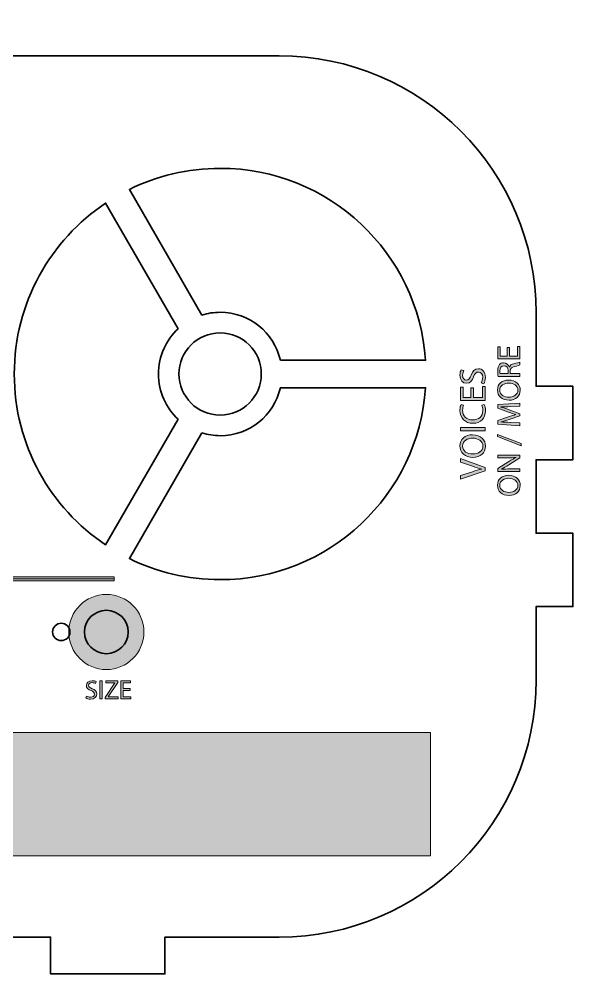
# Model space of a CAD drawing. Header units: inches. Extents: x 182 to 602, y -393 to -9.
# Drawn here: x 365.5 to 461.2, y -175 to -9.9 of the extents above; entities that cross this region are included whole.
import ezdxf

# ---------------------------------------------------------------- set-up
doc = ezdxf.new("R2010")
doc.units = ezdxf.units.IN
doc.header["$MEASUREMENT"] = 0
doc.layers.add('TOP', color=7, linetype='Continuous')

# ---------------------------------------------------------------- blocks, each defined once
blk = doc.blocks.new('block 4')
at = {"layer": 'TOP', "color": 1, "lineweight": 35, "true_color": 0xff0000}
for points in [[(282.74, -115.87), (282.74, -117.94), (281.05, -119.62), (278.95, -119.62), (276.86, -119.62), (275.16, -117.94), (275.16, -115.87), (275.16, -113.8), (276.86, -112.12), (278.95, -112.12), (281.05, -112.12), (282.74, -113.8), (282.74, -115.87)], [(308.14, -115.87), (308.14, -117.94), (306.45, -119.62), (304.35, -119.62), (302.26, -119.62), (300.56, -117.94), (300.56, -115.87), (300.56, -113.8), (302.26, -112.12), (304.35, -112.12), (306.45, -112.12), (308.14, -113.8), (308.14, -115.87)], [(333.54, -115.87), (333.54, -117.94), (331.85, -119.62), (329.75, -119.62), (327.66, -119.62), (325.96, -117.94), (325.96, -115.87), (325.96, -113.8), (327.66, -112.12), (329.75, -112.12), (331.85, -112.12), (333.54, -113.8), (333.54, -115.87)], [(358.94, -115.87), (358.94, -117.94), (357.25, -119.62), (355.15, -119.62), (353.06, -119.62), (351.36, -117.94), (351.36, -115.87), (351.36, -113.8), (353.06, -112.12), (355.15, -112.12), (357.25, -112.12), (358.94, -113.8), (358.94, -115.87)], [(384.34, -115.87), (384.34, -117.94), (382.65, -119.62), (380.55, -119.62), (378.46, -119.62), (376.76, -117.94), (376.76, -115.87), (376.76, -113.8), (378.46, -112.12), (380.55, -112.12), (382.65, -112.12), (384.34, -113.8), (384.34, -115.87)]]:
    blk.add_open_spline(points, degree=3, knots=[0, 0, 0, 0, 1, 1, 1, 2, 2, 2, 3, 3, 3, 4, 4, 4, 4], dxfattribs=at)
blk = doc.blocks.new('block 7')
at = {"layer": 'TOP', "color": 1, "lineweight": 35, "true_color": 0xff0000}
for points, knots in [([(232.83, -68.88), (233.91, -64.13), (238.16, -60.59), (243.23, -60.59), (244.33, -60.59), (245.38, -60.76), (246.38, -61.06), (246.38, -61.06), (258.93, -39.34), (258.93, -39.34), (254.2, -37.01), (248.87, -35.7), (243.23, -35.7), (224.37, -35.7), (208.94, -50.35), (207.72, -68.88), (207.72, -68.88), (232.83, -68.88), (232.83, -68.88)], [0, 0, 0, 0, 1, 1, 1, 2, 2, 2, 3, 3, 3, 4, 4, 4, 5, 5, 5, 6, 6, 6, 6]), ([(250.5, -79.07), (250.5, -79.07), (263.06, -100.8), (263.06, -100.8), (272.57, -94.42), (278.84, -83.57), (278.84, -71.26), (278.84, -58.95), (272.57, -48.11), (263.06, -41.72), (263.06, -41.72), (250.5, -63.45), (250.5, -63.45), (252.6, -65.4), (253.92, -68.17), (253.92, -71.26), (253.92, -74.35), (252.6, -77.13), (250.5, -79.07)], [0, 0, 0, 0, 1, 1, 1, 2, 2, 2, 3, 3, 3, 4, 4, 4, 5, 5, 5, 6, 6, 6, 6]), ([(250.36, -71.26), (250.36, -67.33), (247.17, -64.15), (243.23, -64.15), (239.3, -64.15), (236.11, -67.33), (236.11, -71.26), (236.11, -75.19), (239.3, -78.37), (243.23, -78.37), (247.17, -78.37), (250.36, -75.19), (250.36, -71.26)], [0, 0, 0, 0, 1, 1, 1, 2, 2, 2, 3, 3, 3, 4, 4, 4, 4]), ([(246.38, -81.46), (245.38, -81.76), (244.33, -81.93), (243.23, -81.93), (238.16, -81.93), (233.91, -78.39), (232.83, -73.64), (232.83, -73.64), (207.72, -73.64), (207.72, -73.64), (208.94, -92.17), (224.37, -106.82), (243.23, -106.82), (248.87, -106.82), (254.2, -105.51), (258.93, -103.18), (258.93, -103.18), (246.38, -81.46), (246.38, -81.46)], [0, 0, 0, 0, 1, 1, 1, 2, 2, 2, 3, 3, 3, 4, 4, 4, 5, 5, 5, 6, 6, 6, 6])]:
    blk.add_open_spline(points, degree=3, knots=knots, dxfattribs=at)
blk = doc.blocks.new('block 8')
at = {"layer": 'TOP', "color": 1, "lineweight": 35, "true_color": 0xff0000}
for points, knots in [([(410.64, -68.88), (409.56, -64.13), (405.31, -60.59), (400.23, -60.59), (399.14, -60.59), (398.08, -60.76), (397.09, -61.06), (397.09, -61.06), (384.53, -39.34), (384.53, -39.34), (389.27, -37.01), (394.6, -35.7), (400.23, -35.7), (419.09, -35.7), (434.52, -50.35), (435.75, -68.88), (435.75, -68.88), (410.64, -68.88), (410.64, -68.88)], [0, 0, 0, 0, 1, 1, 1, 2, 2, 2, 3, 3, 3, 4, 4, 4, 5, 5, 5, 6, 6, 6, 6]), ([(392.96, -79.07), (392.96, -79.07), (380.41, -100.8), (380.41, -100.8), (370.89, -94.42), (364.63, -83.57), (364.63, -71.26), (364.63, -58.95), (370.89, -48.11), (380.41, -41.72), (380.41, -41.72), (392.96, -63.45), (392.96, -63.45), (390.87, -65.4), (389.55, -68.17), (389.55, -71.26), (389.55, -74.35), (390.87, -77.13), (392.96, -79.07)], [0, 0, 0, 0, 1, 1, 1, 2, 2, 2, 3, 3, 3, 4, 4, 4, 5, 5, 5, 6, 6, 6, 6]), ([(393.11, -71.26), (393.11, -67.33), (396.3, -64.15), (400.23, -64.15), (404.16, -64.15), (407.35, -67.33), (407.35, -71.26), (407.35, -75.19), (404.16, -78.37), (400.23, -78.37), (396.3, -78.37), (393.11, -75.19), (393.11, -71.26)], [0, 0, 0, 0, 1, 1, 1, 2, 2, 2, 3, 3, 3, 4, 4, 4, 4]), ([(397.09, -81.46), (398.08, -81.76), (399.14, -81.93), (400.23, -81.93), (405.31, -81.93), (409.56, -78.39), (410.64, -73.64), (410.64, -73.64), (435.75, -73.64), (435.75, -73.64), (434.52, -92.17), (419.09, -106.82), (400.23, -106.82), (394.6, -106.82), (389.27, -105.51), (384.53, -103.18), (384.53, -103.18), (397.09, -81.46), (397.09, -81.46)], [0, 0, 0, 0, 1, 1, 1, 2, 2, 2, 3, 3, 3, 4, 4, 4, 5, 5, 5, 6, 6, 6, 6])]:
    blk.add_open_spline(points, degree=3, knots=knots, dxfattribs=at)
blk = doc.blocks.new('block 6')
at = {"layer": 'TOP'}
for name in ['block 7', 'block 8']:
    blk.add_blockref(name, (0, 0), dxfattribs=at)
blk = doc.blocks.new('block 10')
at = {"layer": 'TOP', "color": 1, "lineweight": 35, "true_color": 0xff0000}
for points in [[(353.26, -52.71), (353.26, -53.53), (353.93, -54.21), (354.76, -54.21), (355.59, -54.21), (356.26, -53.53), (356.26, -52.71), (356.26, -51.88), (355.59, -51.21), (354.76, -51.21), (353.93, -51.21), (353.26, -51.88), (353.26, -52.71)], [(328.57, -81.84), (328.57, -82.67), (329.24, -83.34), (330.07, -83.34), (330.9, -83.34), (331.57, -82.67), (331.57, -81.84), (331.57, -81.02), (330.9, -80.34), (330.07, -80.34), (329.24, -80.34), (328.57, -81.02), (328.57, -81.84)], [(269.65, -115.87), (269.65, -116.7), (270.33, -117.37), (271.15, -117.37), (271.98, -117.37), (272.65, -116.7), (272.65, -115.87), (272.65, -115.04), (271.98, -114.37), (271.15, -114.37), (270.33, -114.37), (269.65, -115.04), (269.65, -115.87)], [(295.05, -115.87), (295.05, -116.7), (295.73, -117.37), (296.55, -117.37), (297.38, -117.37), (298.05, -116.7), (298.05, -115.87), (298.05, -115.04), (297.38, -114.37), (296.55, -114.37), (295.73, -114.37), (295.05, -115.04), (295.05, -115.87)], [(320.45, -115.87), (320.45, -116.7), (321.13, -117.37), (321.95, -117.37), (322.78, -117.37), (323.45, -116.7), (323.45, -115.87), (323.45, -115.04), (322.78, -114.37), (321.95, -114.37), (321.13, -114.37), (320.45, -115.04), (320.45, -115.87)], [(345.85, -115.87), (345.85, -116.7), (346.53, -117.37), (347.35, -117.37), (348.18, -117.37), (348.85, -116.7), (348.85, -115.87), (348.85, -115.04), (348.18, -114.37), (347.35, -114.37), (346.53, -114.37), (345.85, -115.04), (345.85, -115.87)], [(371.25, -115.87), (371.25, -116.7), (371.93, -117.37), (372.75, -117.37), (373.58, -117.37), (374.25, -116.7), (374.25, -115.87), (374.25, -115.04), (373.58, -114.37), (372.75, -114.37), (371.93, -114.37), (371.25, -115.04), (371.25, -115.87)]]:
    blk.add_open_spline(points, degree=3, knots=[0, 0, 0, 0, 1, 1, 1, 2, 2, 2, 3, 3, 3, 4, 4, 4, 4], dxfattribs=at)
blk = doc.blocks.new('block 12')
at = {"layer": 'TOP', "true_color": 0xffffff}
h = blk.add_hatch(color=7, dxfattribs=at)
h.dxf.hatch_style = 2
h.paths.add_polyline_path([(219.31, -133.27), (219.31, -138.6), (209.79, -138.6), (209.79, -149.26), (219.31, -149.26), (219.31, -154.59), (436.61, -154.59), (436.61, -133.27)])
at = {"layer": 'TOP', "lineweight": 0}
blk.add_lwpolyline([(219.31, -133.27), (219.31, -138.6), (209.79, -138.6), (209.79, -149.26), (219.31, -149.26), (219.31, -154.59), (436.61, -154.59), (436.61, -133.27), (219.31, -133.27)], dxfattribs=at)
blk = doc.blocks.new('block 14')
at = {"layer": 'TOP', "true_color": 0xffffff}
h = blk.add_hatch(color=7, dxfattribs=at)
h.dxf.hatch_style = 2
h.paths.add_polyline_path([(381.91, -107.03), (320.5, -107.03), (320.5, -106.33), (381.91, -106.33)])
at = {"layer": 'TOP', "lineweight": 0}
for points in [[(381.91, -107.03), (320.5, -107.03), (320.5, -106.33), (381.91, -106.33), (381.91, -107.03)], [(320.5, -106.68), (381.91, -106.68)]]:
    blk.add_lwpolyline(points, dxfattribs=at)
blk = doc.blocks.new('block 20')
at = {"layer": 'TOP', "true_color": 0xffffff}
h = blk.add_hatch(color=7, dxfattribs=at)
h.dxf.hatch_style = 2
h.paths.add_polyline_path([(450.28, -66.67), (450.28, -68.15), (451.65, -68.15), (451.65, -66.5), (452.06, -66.5), (452.06, -68.64), (448.26, -68.64), (448.26, -66.58), (448.67, -66.58), (448.67, -68.15), (449.87, -68.15), (449.87, -66.67)])
h = blk.add_hatch(color=7, dxfattribs=at)
h.dxf.hatch_style = 2
edge = h.paths.add_edge_path()
edge.add_spline(control_points=[(448.31, -71.67), (448.26, -71.42), (448.23, -71.07), (448.23, -70.73), (448.23, -70.21), (448.32, -69.87), (448.54, -69.63), (448.71, -69.44), (448.97, -69.33), (449.26, -69.33), (449.76, -69.33), (450.1, -69.65), (450.23, -70.05), (450.23, -70.05), (450.25, -70.05), (450.25, -70.05), (450.35, -69.75), (450.62, -69.58), (451.02, -69.49), (451.55, -69.36), (451.92, -69.27), (452.06, -69.19), (452.06, -69.19), (452.06, -69.7), (452.06, -69.7), (451.95, -69.76), (451.63, -69.85), (451.15, -69.96), (450.63, -70.07), (450.43, -70.27), (450.41, -70.72), (450.41, -70.72), (450.41, -71.18), (450.41, -71.18), (450.41, -71.18), (452.06, -71.18), (452.06, -71.18), (452.06, -71.18), (452.06, -71.67), (452.06, -71.67), (452.06, -71.67), (448.31, -71.67), (448.31, -71.67)], knot_values=[0, 0, 0, 0, 1, 1, 1, 2, 2, 2, 3, 3, 3, 4, 4, 4, 5, 5, 5, 6, 6, 6, 7, 7, 7, 8, 8, 8, 9, 9, 9, 10, 10, 10, 11, 11, 11, 12, 12, 12, 13, 13, 13, 14, 14, 14, 14], degree=3, periodic=1)
edge = h.paths.add_edge_path()
edge.add_spline(control_points=[(450.04, -71.18), (450.04, -71.18), (450.04, -70.68), (450.04, -70.68), (450.04, -70.15), (449.75, -69.82), (449.32, -69.82), (448.83, -69.82), (448.61, -70.18), (448.61, -70.7), (448.61, -70.93), (448.63, -71.1), (448.65, -71.18), (448.65, -71.18), (450.04, -71.18), (450.04, -71.18)], knot_values=[0, 0, 0, 0, 1, 1, 1, 2, 2, 2, 3, 3, 3, 4, 4, 4, 5, 5, 5, 5], degree=3, periodic=1)
h = blk.add_hatch(color=7, dxfattribs=at)
h.dxf.hatch_style = 2
edge = h.paths.add_edge_path()
edge.add_spline(control_points=[(450.12, -72.31), (451.43, -72.31), (452.12, -73.11), (452.12, -74.08), (452.12, -75.08), (451.34, -75.79), (450.19, -75.79), (448.98, -75.79), (448.19, -75.04), (448.19, -74.02), (448.19, -72.98), (448.99, -72.31), (450.12, -72.31)], knot_values=[0, 0, 0, 0, 1, 1, 1, 2, 2, 2, 3, 3, 3, 4, 4, 4, 4], degree=3, periodic=1)
edge = h.paths.add_edge_path()
edge.add_spline(control_points=[(450.18, -75.26), (450.99, -75.26), (451.72, -74.82), (451.72, -74.05), (451.72, -73.27), (451.01, -72.83), (450.14, -72.83), (449.39, -72.83), (448.59, -73.22), (448.59, -74.04), (448.59, -74.86), (449.35, -75.26), (450.18, -75.26)], knot_values=[0, 0, 0, 0, 1, 1, 1, 2, 2, 2, 3, 3, 3, 4, 4, 4, 4], degree=3, periodic=1)
h = blk.add_hatch(color=7, dxfattribs=at)
h.dxf.hatch_style = 2
edge = h.paths.add_edge_path()
edge.add_spline(control_points=[(450.39, -76.89), (449.86, -76.92), (449.22, -76.96), (448.75, -76.95), (448.75, -76.95), (448.75, -76.97), (448.75, -76.97), (449.19, -77.1), (449.67, -77.25), (450.19, -77.45), (450.19, -77.45), (452.04, -78.12), (452.04, -78.12), (452.04, -78.12), (452.04, -78.49), (452.04, -78.49), (452.04, -78.49), (450.23, -79.11), (450.23, -79.11), (449.69, -79.29), (449.2, -79.44), (448.75, -79.55), (448.75, -79.55), (448.75, -79.56), (448.75, -79.56), (449.22, -79.57), (449.86, -79.6), (450.43, -79.63), (450.43, -79.63), (452.06, -79.73), (452.06, -79.73), (452.06, -79.73), (452.06, -80.2), (452.06, -80.2), (452.06, -80.2), (448.26, -79.94), (448.26, -79.94), (448.26, -79.94), (448.26, -79.31), (448.26, -79.31), (448.26, -79.31), (450.1, -78.66), (450.1, -78.66), (450.57, -78.5), (450.98, -78.37), (451.38, -78.28), (451.38, -78.28), (451.38, -78.26), (451.38, -78.26), (450.99, -78.16), (450.58, -78.03), (450.1, -77.86), (450.1, -77.86), (448.26, -77.18), (448.26, -77.18), (448.26, -77.18), (448.26, -76.55), (448.26, -76.55), (448.26, -76.55), (452.06, -76.32), (452.06, -76.32), (452.06, -76.32), (452.06, -76.8), (452.06, -76.8), (452.06, -76.8), (450.39, -76.89), (450.39, -76.89)], knot_values=[0, 0, 0, 0, 1, 1, 1, 2, 2, 2, 3, 3, 3, 4, 4, 4, 5, 5, 5, 6, 6, 6, 7, 7, 7, 8, 8, 8, 9, 9, 9, 10, 10, 10, 11, 11, 11, 12, 12, 12, 13, 13, 13, 14, 14, 14, 15, 15, 15, 16, 16, 16, 17, 17, 17, 18, 18, 18, 19, 19, 19, 20, 20, 20, 21, 21, 21, 22, 22, 22, 22], degree=3, periodic=1)
h = blk.add_hatch(color=7, dxfattribs=at)
h.dxf.hatch_style = 2
h.paths.add_polyline_path([(452.29, -83.67), (448.19, -82.09), (448.19, -81.71), (452.29, -83.29)])
h = blk.add_hatch(color=7, dxfattribs=at)
h.dxf.hatch_style = 2
edge = h.paths.add_edge_path()
edge.add_spline(control_points=[(452.06, -88.14), (452.06, -88.14), (448.26, -88.14), (448.26, -88.14), (448.26, -88.14), (448.26, -87.61), (448.26, -87.61), (448.26, -87.61), (450.18, -86.39), (450.18, -86.39), (450.63, -86.1), (451.03, -85.88), (451.42, -85.7), (451.42, -85.7), (451.41, -85.69), (451.41, -85.69), (450.9, -85.74), (450.44, -85.75), (449.85, -85.75), (449.85, -85.75), (448.26, -85.75), (448.26, -85.75), (448.26, -85.75), (448.26, -85.29), (448.26, -85.29), (448.26, -85.29), (452.06, -85.29), (452.06, -85.29), (452.06, -85.29), (452.06, -85.78), (452.06, -85.78), (452.06, -85.78), (450.13, -86.99), (450.13, -86.99), (449.71, -87.26), (449.27, -87.51), (448.86, -87.7), (448.86, -87.7), (448.87, -87.72), (448.87, -87.72), (449.35, -87.69), (449.8, -87.68), (450.44, -87.68), (450.44, -87.68), (452.06, -87.68), (452.06, -87.68), (452.06, -87.68), (452.06, -88.14), (452.06, -88.14)], knot_values=[0, 0, 0, 0, 1, 1, 1, 2, 2, 2, 3, 3, 3, 4, 4, 4, 5, 5, 5, 6, 6, 6, 7, 7, 7, 8, 8, 8, 9, 9, 9, 10, 10, 10, 11, 11, 11, 12, 12, 12, 13, 13, 13, 14, 14, 14, 15, 15, 15, 16, 16, 16, 16], degree=3, periodic=1)
h = blk.add_hatch(color=7, dxfattribs=at)
h.dxf.hatch_style = 2
edge = h.paths.add_edge_path()
edge.add_spline(control_points=[(450.12, -88.78), (451.43, -88.78), (452.12, -89.58), (452.12, -90.55), (452.12, -91.55), (451.34, -92.26), (450.19, -92.26), (448.98, -92.26), (448.19, -91.51), (448.19, -90.49), (448.19, -89.45), (448.99, -88.78), (450.12, -88.78)], knot_values=[0, 0, 0, 0, 1, 1, 1, 2, 2, 2, 3, 3, 3, 4, 4, 4, 4], degree=3, periodic=1)
edge = h.paths.add_edge_path()
edge.add_spline(control_points=[(450.18, -91.73), (450.99, -91.73), (451.72, -91.29), (451.72, -90.52), (451.72, -89.74), (451.01, -89.3), (450.14, -89.3), (449.39, -89.3), (448.59, -89.69), (448.59, -90.51), (448.59, -91.33), (449.35, -91.73), (450.18, -91.73)], knot_values=[0, 0, 0, 0, 1, 1, 1, 2, 2, 2, 3, 3, 3, 4, 4, 4, 4], degree=3, periodic=1)
at = {"layer": 'TOP', "lineweight": 0}
for points in [[(450.28, -66.67), (450.28, -68.15), (451.65, -68.15), (451.65, -66.5), (452.06, -66.5), (452.06, -68.64), (448.26, -68.64), (448.26, -66.58), (448.67, -66.58), (448.67, -68.15), (449.87, -68.15), (449.87, -66.67), (450.28, -66.67)], [(452.29, -83.67), (448.19, -82.09), (448.19, -81.71), (452.29, -83.29), (452.29, -83.67)]]:
    blk.add_lwpolyline(points, dxfattribs=at)
for points, knots in [([(448.31, -71.67), (448.26, -71.42), (448.23, -71.07), (448.23, -70.73), (448.23, -70.21), (448.32, -69.87), (448.54, -69.63), (448.71, -69.44), (448.97, -69.33), (449.26, -69.33), (449.76, -69.33), (450.1, -69.65), (450.23, -70.05), (450.23, -70.05), (450.25, -70.05), (450.25, -70.05), (450.35, -69.75), (450.62, -69.58), (451.02, -69.49), (451.55, -69.36), (451.92, -69.27), (452.06, -69.19), (452.06, -69.19), (452.06, -69.7), (452.06, -69.7), (451.95, -69.76), (451.63, -69.85), (451.15, -69.96), (450.63, -70.07), (450.43, -70.27), (450.41, -70.72), (450.41, -70.72), (450.41, -71.18), (450.41, -71.18), (450.41, -71.18), (452.06, -71.18), (452.06, -71.18), (452.06, -71.18), (452.06, -71.67), (452.06, -71.67), (452.06, -71.67), (448.31, -71.67), (448.31, -71.67)], [0, 0, 0, 0, 1, 1, 1, 2, 2, 2, 3, 3, 3, 4, 4, 4, 5, 5, 5, 6, 6, 6, 7, 7, 7, 8, 8, 8, 9, 9, 9, 10, 10, 10, 11, 11, 11, 12, 12, 12, 13, 13, 13, 14, 14, 14, 14]), ([(450.04, -71.18), (450.04, -71.18), (450.04, -70.68), (450.04, -70.68), (450.04, -70.15), (449.75, -69.82), (449.32, -69.82), (448.83, -69.82), (448.61, -70.18), (448.61, -70.7), (448.61, -70.93), (448.63, -71.1), (448.65, -71.18), (448.65, -71.18), (450.04, -71.18), (450.04, -71.18)], [0, 0, 0, 0, 1, 1, 1, 2, 2, 2, 3, 3, 3, 4, 4, 4, 5, 5, 5, 5]), ([(450.12, -72.31), (451.43, -72.31), (452.12, -73.11), (452.12, -74.08), (452.12, -75.08), (451.34, -75.79), (450.19, -75.79), (448.98, -75.79), (448.19, -75.04), (448.19, -74.02), (448.19, -72.98), (448.99, -72.31), (450.12, -72.31)], [0, 0, 0, 0, 1, 1, 1, 2, 2, 2, 3, 3, 3, 4, 4, 4, 4]), ([(450.18, -75.26), (450.99, -75.26), (451.72, -74.82), (451.72, -74.05), (451.72, -73.27), (451.01, -72.83), (450.14, -72.83), (449.39, -72.83), (448.59, -73.22), (448.59, -74.04), (448.59, -74.86), (449.35, -75.26), (450.18, -75.26)], [0, 0, 0, 0, 1, 1, 1, 2, 2, 2, 3, 3, 3, 4, 4, 4, 4]), ([(450.39, -76.89), (449.86, -76.92), (449.22, -76.96), (448.75, -76.95), (448.75, -76.95), (448.75, -76.97), (448.75, -76.97), (449.19, -77.1), (449.67, -77.25), (450.19, -77.45), (450.19, -77.45), (452.04, -78.12), (452.04, -78.12), (452.04, -78.12), (452.04, -78.49), (452.04, -78.49), (452.04, -78.49), (450.23, -79.11), (450.23, -79.11), (449.69, -79.29), (449.2, -79.44), (448.75, -79.55), (448.75, -79.55), (448.75, -79.56), (448.75, -79.56), (449.22, -79.57), (449.86, -79.6), (450.43, -79.63), (450.43, -79.63), (452.06, -79.73), (452.06, -79.73), (452.06, -79.73), (452.06, -80.2), (452.06, -80.2), (452.06, -80.2), (448.26, -79.94), (448.26, -79.94), (448.26, -79.94), (448.26, -79.31), (448.26, -79.31), (448.26, -79.31), (450.1, -78.66), (450.1, -78.66), (450.57, -78.5), (450.98, -78.37), (451.38, -78.28), (451.38, -78.28), (451.38, -78.26), (451.38, -78.26), (450.99, -78.16), (450.58, -78.03), (450.1, -77.86), (450.1, -77.86), (448.26, -77.18), (448.26, -77.18), (448.26, -77.18), (448.26, -76.55), (448.26, -76.55), (448.26, -76.55), (452.06, -76.32), (452.06, -76.32), (452.06, -76.32), (452.06, -76.8), (452.06, -76.8), (452.06, -76.8), (450.39, -76.89), (450.39, -76.89)], [0, 0, 0, 0, 1, 1, 1, 2, 2, 2, 3, 3, 3, 4, 4, 4, 5, 5, 5, 6, 6, 6, 7, 7, 7, 8, 8, 8, 9, 9, 9, 10, 10, 10, 11, 11, 11, 12, 12, 12, 13, 13, 13, 14, 14, 14, 15, 15, 15, 16, 16, 16, 17, 17, 17, 18, 18, 18, 19, 19, 19, 20, 20, 20, 21, 21, 21, 22, 22, 22, 22]), ([(452.06, -88.14), (452.06, -88.14), (448.26, -88.14), (448.26, -88.14), (448.26, -88.14), (448.26, -87.61), (448.26, -87.61), (448.26, -87.61), (450.18, -86.39), (450.18, -86.39), (450.63, -86.1), (451.03, -85.88), (451.42, -85.7), (451.42, -85.7), (451.41, -85.69), (451.41, -85.69), (450.9, -85.74), (450.44, -85.75), (449.85, -85.75), (449.85, -85.75), (448.26, -85.75), (448.26, -85.75), (448.26, -85.75), (448.26, -85.29), (448.26, -85.29), (448.26, -85.29), (452.06, -85.29), (452.06, -85.29), (452.06, -85.29), (452.06, -85.78), (452.06, -85.78), (452.06, -85.78), (450.13, -86.99), (450.13, -86.99), (449.71, -87.26), (449.27, -87.51), (448.86, -87.7), (448.86, -87.7), (448.87, -87.72), (448.87, -87.72), (449.35, -87.69), (449.8, -87.68), (450.44, -87.68), (450.44, -87.68), (452.06, -87.68), (452.06, -87.68), (452.06, -87.68), (452.06, -88.14), (452.06, -88.14)], [0, 0, 0, 0, 1, 1, 1, 2, 2, 2, 3, 3, 3, 4, 4, 4, 5, 5, 5, 6, 6, 6, 7, 7, 7, 8, 8, 8, 9, 9, 9, 10, 10, 10, 11, 11, 11, 12, 12, 12, 13, 13, 13, 14, 14, 14, 15, 15, 15, 16, 16, 16, 16]), ([(450.12, -88.78), (451.43, -88.78), (452.12, -89.58), (452.12, -90.55), (452.12, -91.55), (451.34, -92.26), (450.19, -92.26), (448.98, -92.26), (448.19, -91.51), (448.19, -90.49), (448.19, -89.45), (448.99, -88.78), (450.12, -88.78)], [0, 0, 0, 0, 1, 1, 1, 2, 2, 2, 3, 3, 3, 4, 4, 4, 4]), ([(450.18, -91.73), (450.99, -91.73), (451.72, -91.29), (451.72, -90.52), (451.72, -89.74), (451.01, -89.3), (450.14, -89.3), (449.39, -89.3), (448.59, -89.69), (448.59, -90.51), (448.59, -91.33), (449.35, -91.73), (450.18, -91.73)], [0, 0, 0, 0, 1, 1, 1, 2, 2, 2, 3, 3, 3, 4, 4, 4, 4])]:
    blk.add_open_spline(points, degree=3, knots=knots, dxfattribs=at)
blk = doc.blocks.new('block 21')
at = {"layer": 'TOP', "true_color": 0xffffff}
h = blk.add_hatch(color=7, dxfattribs=at)
h.dxf.hatch_style = 2
edge = h.paths.add_edge_path()
edge.add_spline(control_points=[(445.37, -72.81), (445.53, -72.56), (445.65, -72.2), (445.65, -71.82), (445.65, -71.25), (445.36, -70.92), (444.92, -70.92), (444.52, -70.92), (444.3, -71.15), (444.07, -71.73), (443.83, -72.43), (443.46, -72.86), (442.86, -72.86), (442.19, -72.86), (441.7, -72.31), (441.7, -71.47), (441.7, -71.04), (441.8, -70.72), (441.91, -70.53), (441.91, -70.53), (442.36, -70.68), (442.36, -70.68), (442.28, -70.82), (442.16, -71.11), (442.16, -71.49), (442.16, -72.08), (442.5, -72.3), (442.8, -72.3), (443.2, -72.3), (443.39, -72.04), (443.62, -71.45), (443.9, -70.72), (444.25, -70.36), (444.88, -70.36), (445.54, -70.36), (446.11, -70.85), (446.11, -71.85), (446.11, -72.27), (445.99, -72.72), (445.84, -72.95), (445.84, -72.95), (445.37, -72.81), (445.37, -72.81)], knot_values=[0, 0, 0, 0, 1, 1, 1, 2, 2, 2, 3, 3, 3, 4, 4, 4, 5, 5, 5, 6, 6, 6, 7, 7, 7, 8, 8, 8, 9, 9, 9, 10, 10, 10, 11, 11, 11, 12, 12, 12, 13, 13, 13, 14, 14, 14, 14], degree=3, periodic=1)
h = blk.add_hatch(color=7, dxfattribs=at)
h.dxf.hatch_style = 2
h.paths.add_polyline_path([(444.04, -73.64), (444.04, -75.3), (445.58, -75.3), (445.58, -73.45), (446.05, -73.45), (446.05, -75.86), (441.77, -75.86), (441.77, -73.54), (442.23, -73.54), (442.23, -75.3), (443.58, -75.3), (443.58, -73.64)])
h = blk.add_hatch(color=7, dxfattribs=at)
h.dxf.hatch_style = 2
edge = h.paths.add_edge_path()
edge.add_spline(control_points=[(445.91, -76.55), (446.01, -76.75), (446.11, -77.16), (446.11, -77.68), (446.11, -78.88), (445.35, -79.79), (443.95, -79.79), (442.61, -79.79), (441.7, -78.88), (441.7, -77.56), (441.7, -77.02), (441.81, -76.69), (441.89, -76.54), (441.89, -76.54), (442.34, -76.67), (442.34, -76.67), (442.24, -76.88), (442.16, -77.18), (442.16, -77.54), (442.16, -78.54), (442.8, -79.21), (443.93, -79.21), (444.97, -79.21), (445.65, -78.6), (445.65, -77.56), (445.65, -77.23), (445.58, -76.88), (445.47, -76.66), (445.47, -76.66), (445.91, -76.55), (445.91, -76.55)], knot_values=[0, 0, 0, 0, 1, 1, 1, 2, 2, 2, 3, 3, 3, 4, 4, 4, 5, 5, 5, 6, 6, 6, 7, 7, 7, 8, 8, 8, 9, 9, 9, 10, 10, 10, 10], degree=3, periodic=1)
h = blk.add_hatch(color=7, dxfattribs=at)
h.dxf.hatch_style = 2
h.paths.add_polyline_path([(441.77, -80.5), (446.05, -80.5), (446.05, -81.06), (441.77, -81.06)])
h = blk.add_hatch(color=7, dxfattribs=at)
h.dxf.hatch_style = 2
edge = h.paths.add_edge_path()
edge.add_spline(control_points=[(443.86, -81.77), (445.34, -81.77), (446.12, -82.67), (446.12, -83.76), (446.12, -84.89), (445.24, -85.69), (443.95, -85.69), (442.59, -85.69), (441.7, -84.84), (441.7, -83.7), (441.7, -82.53), (442.59, -81.77), (443.86, -81.77)], knot_values=[0, 0, 0, 0, 1, 1, 1, 2, 2, 2, 3, 3, 3, 4, 4, 4, 4], degree=3, periodic=1)
edge = h.paths.add_edge_path()
edge.add_spline(control_points=[(443.93, -85.09), (444.85, -85.09), (445.67, -84.6), (445.67, -83.73), (445.67, -82.85), (444.86, -82.36), (443.89, -82.36), (443.04, -82.36), (442.15, -82.8), (442.15, -83.72), (442.15, -84.64), (442.99, -85.09), (443.93, -85.09)], knot_values=[0, 0, 0, 0, 1, 1, 1, 2, 2, 2, 3, 3, 3, 4, 4, 4, 4], degree=3, periodic=1)
h = blk.add_hatch(color=7, dxfattribs=at)
h.dxf.hatch_style = 2
edge = h.paths.add_edge_path()
edge.add_spline(control_points=[(446.05, -88.03), (446.05, -88.03), (441.77, -89.43), (441.77, -89.43), (441.77, -89.43), (441.77, -88.83), (441.77, -88.83), (441.77, -88.83), (443.88, -88.17), (443.88, -88.17), (444.45, -87.98), (444.97, -87.82), (445.48, -87.71), (445.48, -87.71), (445.48, -87.7), (445.48, -87.7), (444.98, -87.58), (444.44, -87.4), (443.88, -87.21), (443.88, -87.21), (441.77, -86.48), (441.77, -86.48), (441.77, -86.48), (441.77, -85.89), (441.77, -85.89), (441.77, -85.89), (446.05, -87.42), (446.05, -87.42), (446.05, -87.42), (446.05, -88.03), (446.05, -88.03)], knot_values=[0, 0, 0, 0, 1, 1, 1, 2, 2, 2, 3, 3, 3, 4, 4, 4, 5, 5, 5, 6, 6, 6, 7, 7, 7, 8, 8, 8, 9, 9, 9, 10, 10, 10, 10], degree=3, periodic=1)
at = {"layer": 'TOP', "lineweight": 0}
for points in [[(444.04, -73.64), (444.04, -75.3), (445.58, -75.3), (445.58, -73.45), (446.05, -73.45), (446.05, -75.86), (441.77, -75.86), (441.77, -73.54), (442.23, -73.54), (442.23, -75.3), (443.58, -75.3), (443.58, -73.64), (444.04, -73.64)], [(441.77, -80.5), (446.05, -80.5), (446.05, -81.06), (441.77, -81.06), (441.77, -80.5)]]:
    blk.add_lwpolyline(points, dxfattribs=at)
for points, knots in [([(445.37, -72.81), (445.53, -72.56), (445.65, -72.2), (445.65, -71.82), (445.65, -71.25), (445.36, -70.92), (444.92, -70.92), (444.52, -70.92), (444.3, -71.15), (444.07, -71.73), (443.83, -72.43), (443.46, -72.86), (442.86, -72.86), (442.19, -72.86), (441.7, -72.31), (441.7, -71.47), (441.7, -71.04), (441.8, -70.72), (441.91, -70.53), (441.91, -70.53), (442.36, -70.68), (442.36, -70.68), (442.28, -70.82), (442.16, -71.11), (442.16, -71.49), (442.16, -72.08), (442.5, -72.3), (442.8, -72.3), (443.2, -72.3), (443.39, -72.04), (443.62, -71.45), (443.9, -70.72), (444.25, -70.36), (444.88, -70.36), (445.54, -70.36), (446.11, -70.85), (446.11, -71.85), (446.11, -72.27), (445.99, -72.72), (445.84, -72.95), (445.84, -72.95), (445.37, -72.81), (445.37, -72.81)], [0, 0, 0, 0, 1, 1, 1, 2, 2, 2, 3, 3, 3, 4, 4, 4, 5, 5, 5, 6, 6, 6, 7, 7, 7, 8, 8, 8, 9, 9, 9, 10, 10, 10, 11, 11, 11, 12, 12, 12, 13, 13, 13, 14, 14, 14, 14]), ([(445.91, -76.55), (446.01, -76.75), (446.11, -77.16), (446.11, -77.68), (446.11, -78.88), (445.35, -79.79), (443.95, -79.79), (442.61, -79.79), (441.7, -78.88), (441.7, -77.56), (441.7, -77.02), (441.81, -76.69), (441.89, -76.54), (441.89, -76.54), (442.34, -76.67), (442.34, -76.67), (442.24, -76.88), (442.16, -77.18), (442.16, -77.54), (442.16, -78.54), (442.8, -79.21), (443.93, -79.21), (444.97, -79.21), (445.65, -78.6), (445.65, -77.56), (445.65, -77.23), (445.58, -76.88), (445.47, -76.66), (445.47, -76.66), (445.91, -76.55), (445.91, -76.55)], [0, 0, 0, 0, 1, 1, 1, 2, 2, 2, 3, 3, 3, 4, 4, 4, 5, 5, 5, 6, 6, 6, 7, 7, 7, 8, 8, 8, 9, 9, 9, 10, 10, 10, 10]), ([(443.86, -81.77), (445.34, -81.77), (446.12, -82.67), (446.12, -83.76), (446.12, -84.89), (445.24, -85.69), (443.95, -85.69), (442.59, -85.69), (441.7, -84.84), (441.7, -83.7), (441.7, -82.53), (442.59, -81.77), (443.86, -81.77)], [0, 0, 0, 0, 1, 1, 1, 2, 2, 2, 3, 3, 3, 4, 4, 4, 4]), ([(443.93, -85.09), (444.85, -85.09), (445.67, -84.6), (445.67, -83.73), (445.67, -82.85), (444.86, -82.36), (443.89, -82.36), (443.04, -82.36), (442.15, -82.8), (442.15, -83.72), (442.15, -84.64), (442.99, -85.09), (443.93, -85.09)], [0, 0, 0, 0, 1, 1, 1, 2, 2, 2, 3, 3, 3, 4, 4, 4, 4]), ([(446.05, -88.03), (446.05, -88.03), (441.77, -89.43), (441.77, -89.43), (441.77, -89.43), (441.77, -88.83), (441.77, -88.83), (441.77, -88.83), (443.88, -88.17), (443.88, -88.17), (444.45, -87.98), (444.97, -87.82), (445.48, -87.71), (445.48, -87.71), (445.48, -87.7), (445.48, -87.7), (444.98, -87.58), (444.44, -87.4), (443.88, -87.21), (443.88, -87.21), (441.77, -86.48), (441.77, -86.48), (441.77, -86.48), (441.77, -85.89), (441.77, -85.89), (441.77, -85.89), (446.05, -87.42), (446.05, -87.42), (446.05, -87.42), (446.05, -88.03), (446.05, -88.03)], [0, 0, 0, 0, 1, 1, 1, 2, 2, 2, 3, 3, 3, 4, 4, 4, 5, 5, 5, 6, 6, 6, 7, 7, 7, 8, 8, 8, 9, 9, 9, 10, 10, 10, 10])]:
    blk.add_open_spline(points, degree=3, knots=knots, dxfattribs=at)
blk = doc.blocks.new('block 22')
at = {"layer": 'TOP', "true_color": 0xffffff}
h = blk.add_hatch(color=7, dxfattribs=at)
h.dxf.hatch_style = 2
edge = h.paths.add_edge_path()
edge.add_spline(control_points=[(377.13, -126.94), (377.31, -127.05), (377.57, -127.15), (377.84, -127.15), (378.25, -127.15), (378.49, -126.93), (378.49, -126.62), (378.49, -126.33), (378.32, -126.16), (377.91, -126), (377.4, -125.82), (377.09, -125.56), (377.09, -125.13), (377.09, -124.65), (377.49, -124.29), (378.09, -124.29), (378.41, -124.29), (378.64, -124.36), (378.77, -124.44), (378.77, -124.44), (378.66, -124.76), (378.66, -124.76), (378.56, -124.71), (378.36, -124.62), (378.08, -124.62), (377.65, -124.62), (377.49, -124.87), (377.49, -125.08), (377.49, -125.37), (377.68, -125.51), (378.11, -125.68), (378.63, -125.88), (378.9, -126.13), (378.9, -126.59), (378.9, -127.06), (378.54, -127.48), (377.82, -127.48), (377.52, -127.48), (377.19, -127.39), (377.03, -127.28), (377.03, -127.28), (377.13, -126.94), (377.13, -126.94)], knot_values=[0, 0, 0, 0, 1, 1, 1, 2, 2, 2, 3, 3, 3, 4, 4, 4, 5, 5, 5, 6, 6, 6, 7, 7, 7, 8, 8, 8, 9, 9, 9, 10, 10, 10, 11, 11, 11, 12, 12, 12, 13, 13, 13, 14, 14, 14, 14], degree=3, periodic=1)
h = blk.add_hatch(color=7, dxfattribs=at)
h.dxf.hatch_style = 2
h.paths.add_polyline_path([(379.84, -124.34), (379.84, -127.43), (379.44, -127.43), (379.44, -124.34)])
h = blk.add_hatch(color=7, dxfattribs=at)
h.dxf.hatch_style = 2
h.paths.add_polyline_path([(380.33, -127.2), (382.04, -124.69), (382.04, -124.67), (380.47, -124.67), (380.47, -124.34), (382.56, -124.34), (382.56, -124.58), (380.86, -127.08), (380.86, -127.09), (382.58, -127.09), (382.58, -127.43), (380.33, -127.43)])
h = blk.add_hatch(color=7, dxfattribs=at)
h.dxf.hatch_style = 2
h.paths.add_polyline_path([(384.68, -125.98), (383.47, -125.98), (383.47, -127.09), (384.81, -127.09), (384.81, -127.43), (383.08, -127.43), (383.08, -124.34), (384.74, -124.34), (384.74, -124.67), (383.47, -124.67), (383.47, -125.65), (384.68, -125.65)])
at = {"layer": 'TOP', "lineweight": 0}
for points in [[(379.84, -124.34), (379.84, -127.43), (379.44, -127.43), (379.44, -124.34), (379.84, -124.34)], [(380.33, -127.2), (382.04, -124.69), (382.04, -124.67), (380.47, -124.67), (380.47, -124.34), (382.56, -124.34), (382.56, -124.58), (380.86, -127.08), (380.86, -127.09), (382.58, -127.09), (382.58, -127.43), (380.33, -127.43), (380.33, -127.2)], [(384.68, -125.98), (383.47, -125.98), (383.47, -127.09), (384.81, -127.09), (384.81, -127.43), (383.08, -127.43), (383.08, -124.34), (384.74, -124.34), (384.74, -124.67), (383.47, -124.67), (383.47, -125.65), (384.68, -125.65), (384.68, -125.98)]]:
    blk.add_lwpolyline(points, dxfattribs=at)
blk.add_open_spline([(377.13, -126.94), (377.31, -127.05), (377.57, -127.15), (377.84, -127.15), (378.25, -127.15), (378.49, -126.93), (378.49, -126.62), (378.49, -126.33), (378.32, -126.16), (377.91, -126), (377.4, -125.82), (377.09, -125.56), (377.09, -125.13), (377.09, -124.65), (377.49, -124.29), (378.09, -124.29), (378.41, -124.29), (378.64, -124.36), (378.77, -124.44), (378.77, -124.44), (378.66, -124.76), (378.66, -124.76), (378.56, -124.71), (378.36, -124.62), (378.08, -124.62), (377.65, -124.62), (377.49, -124.87), (377.49, -125.08), (377.49, -125.37), (377.68, -125.51), (378.11, -125.68), (378.63, -125.88), (378.9, -126.13), (378.9, -126.59), (378.9, -127.06), (378.54, -127.48), (377.82, -127.48), (377.52, -127.48), (377.19, -127.39), (377.03, -127.28), (377.03, -127.28), (377.13, -126.94), (377.13, -126.94)], degree=3, knots=[0, 0, 0, 0, 1, 1, 1, 2, 2, 2, 3, 3, 3, 4, 4, 4, 5, 5, 5, 6, 6, 6, 7, 7, 7, 8, 8, 8, 9, 9, 9, 10, 10, 10, 11, 11, 11, 12, 12, 12, 13, 13, 13, 14, 14, 14, 14], dxfattribs=at)
blk = doc.blocks.new('block 11')
at = {"layer": 'TOP'}
for name in ['block 20', 'block 21', 'block 14', 'block 22', 'block 12']:
    blk.add_blockref(name, (0, 0), dxfattribs=at)

msp = doc.modelspace()

# ---------------------------------------------------------------- hatches: boundary and pattern name
at = {"layer": 'TOP', "true_color": 0x662d91}
h = msp.add_hatch(color=197, dxfattribs=at)
h.dxf.hatch_style = 2
edge = h.paths.add_edge_path()
edge.add_spline(control_points=[(387.05, -115.87), (387.05, -119.46), (384.14, -122.37), (380.55, -122.37), (376.96, -122.37), (374.05, -119.46), (374.05, -115.87), (374.05, -112.28), (376.96, -109.37), (380.55, -109.37), (384.14, -109.37), (387.05, -112.28), (387.05, -115.87)], knot_values=[0, 0, 0, 0, 1, 1, 1, 2, 2, 2, 3, 3, 3, 4, 4, 4, 4], degree=3, periodic=1)

# ---------------------------------------------------------------- linework, layer by layer
at = {"layer": 'TOP', "color": 1, "lineweight": 35, "true_color": 0xff0000}
msp.add_open_spline([(410.43, -168.64), (410.43, -168.64), (390.68, -168.64), (390.68, -168.64), (390.68, -168.64), (390.68, -174.99), (390.68, -174.99), (390.68, -174.99), (370.92, -174.99), (370.92, -174.99), (370.92, -174.99), (370.92, -168.64), (370.92, -168.64), (370.92, -168.64), (351.17, -168.64), (351.17, -168.64), (351.17, -168.64), (351.17, -174.99), (351.17, -174.99), (351.17, -174.99), (331.41, -174.99), (331.41, -174.99), (331.41, -174.99), (331.41, -168.64), (331.41, -168.64), (331.41, -168.64), (311.66, -168.64), (311.66, -168.64), (311.66, -168.64), (311.66, -174.99), (311.66, -174.99), (311.66, -174.99), (291.9, -174.99), (291.9, -174.99), (291.9, -174.99), (291.9, -168.64), (291.9, -168.64), (291.9, -168.64), (272.15, -168.64), (272.15, -168.64), (272.15, -168.64), (272.15, -174.99), (272.15, -174.99), (272.15, -174.99), (252.39, -174.99), (252.39, -174.99), (252.39, -174.99), (252.39, -168.64), (252.39, -168.64), (252.39, -168.64), (232.63, -168.64), (232.63, -168.64), (208.1, -168.64), (188.18, -148.73), (188.18, -124.19), (188.18, -124.19), (188.18, -111.49), (188.18, -111.49), (188.18, -111.49), (181.83, -111.49), (181.83, -111.49), (181.83, -111.49), (181.83, -98.79), (181.83, -98.79), (181.83, -98.79), (188.18, -98.79), (188.18, -98.79), (188.18, -98.79), (188.18, -86.09), (188.18, -86.09), (188.18, -86.09), (181.83, -86.09), (181.83, -86.09), (181.83, -86.09), (181.83, -73.39), (181.83, -73.39), (181.83, -73.39), (188.18, -73.39), (188.18, -73.39), (188.18, -73.39), (188.18, -60.69), (188.18, -60.69), (188.18, -36.16), (208.1, -16.24), (232.63, -16.24), (232.63, -16.24), (232.63, -16.24), (232.63, -16.24), (232.63, -16.24), (283.43, -16.24), (283.43, -16.24), (283.43, -16.24), (283.43, -9.89), (283.43, -9.89), (283.43, -9.89), (302.48, -9.89), (302.48, -9.89), (302.48, -9.89), (302.48, -16.24), (302.48, -16.24), (302.48, -16.24), (340.58, -16.24), (340.58, -16.24), (340.58, -16.24), (340.58, -9.89), (340.58, -9.89), (340.58, -9.89), (359.63, -9.89), (359.63, -9.89), (359.63, -9.89), (359.63, -16.24), (359.63, -16.24), (359.63, -16.24), (410.43, -16.24), (410.43, -16.24), (434.97, -16.24), (454.88, -36.16), (454.88, -60.69), (454.88, -60.69), (454.88, -73.39), (454.88, -73.39), (454.88, -73.39), (461.23, -73.39), (461.23, -73.39), (461.23, -73.39), (461.23, -86.09), (461.23, -86.09), (461.23, -86.09), (454.88, -86.09), (454.88, -86.09), (454.88, -86.09), (454.88, -98.79), (454.88, -98.79), (454.88, -98.79), (461.23, -98.79), (461.23, -98.79), (461.23, -98.79), (461.23, -111.49), (461.23, -111.49), (461.23, -111.49), (454.88, -111.49), (454.88, -111.49), (454.88, -111.49), (454.88, -124.19), (454.88, -124.19), (454.88, -148.73), (434.97, -168.64), (410.43, -168.64), (410.43, -168.64), (410.43, -168.64), (410.43, -168.64)], degree=3, knots=[0, 0, 0, 0, 1, 1, 1, 2, 2, 2, 3, 3, 3, 4, 4, 4, 5, 5, 5, 6, 6, 6, 7, 7, 7, 8, 8, 8, 9, 9, 9, 10, 10, 10, 11, 11, 11, 12, 12, 12, 13, 13, 13, 14, 14, 14, 15, 15, 15, 16, 16, 16, 17, 17, 17, 18, 18, 18, 19, 19, 19, 20, 20, 20, 21, 21, 21, 22, 22, 22, 23, 23, 23, 24, 24, 24, 25, 25, 25, 26, 26, 26, 27, 27, 27, 28, 28, 28, 29, 29, 29, 30, 30, 30, 31, 31, 31, 32, 32, 32, 33, 33, 33, 34, 34, 34, 35, 35, 35, 36, 36, 36, 37, 37, 37, 38, 38, 38, 39, 39, 39, 40, 40, 40, 41, 41, 41, 42, 42, 42, 43, 43, 43, 44, 44, 44, 45, 45, 45, 46, 46, 46, 47, 47, 47, 48, 48, 48, 49, 49, 49, 50, 50, 50, 50], dxfattribs=at)
at = {"layer": 'TOP', "lineweight": 0}
msp.add_open_spline([(387.05, -115.87), (387.05, -119.46), (384.14, -122.37), (380.55, -122.37), (376.96, -122.37), (374.05, -119.46), (374.05, -115.87), (374.05, -112.28), (376.96, -109.37), (380.55, -109.37), (384.14, -109.37), (387.05, -112.28), (387.05, -115.87)], degree=3, knots=[0, 0, 0, 0, 1, 1, 1, 2, 2, 2, 3, 3, 3, 4, 4, 4, 4], dxfattribs=at)

# ---------------------------------------------------------------- block references
at = {"layer": 'TOP'}
for name in ['block 6', 'block 11', 'block 10', 'block 4']:
    msp.add_blockref(name, (0, 0), dxfattribs=at)

doc.saveas('drawing.dxf')
